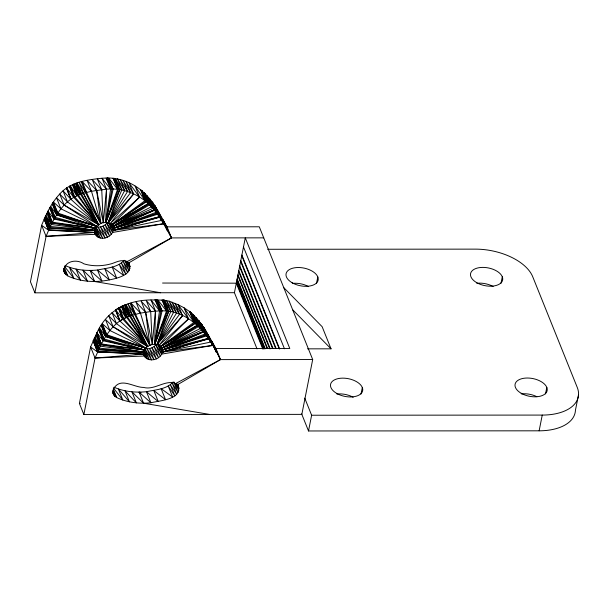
<?xml version="1.0" encoding="UTF-8"?>
<svg xmlns="http://www.w3.org/2000/svg" width="609" height="609" viewBox="0 0 609 609"><rect width="100%" height="100%" fill="white"/><g stroke="black" fill="none" stroke-linecap="round" stroke-linejoin="round"><path stroke-width="0.91" d="M112.254 224.751C117.263 232.95 105.601 241.377 98.209 237.213C90.284 232.41 98.3 221.63 105.73 222.529L106.499 189.3L102.046 178.239C87.087 179.815 70.286 181.992 59.728 194.035C51.392 202.926 46.17 214.124 41.633 225.292L30.45 281.769L34.903 292.83L234.427 292.693L257.036 348.888M83.859 414.523L95.042 358.046L100.287 346.163L95.834 335.102L101.041 344.656L96.823 333.131L101.277 344.192L96.96 332.872L101.414 343.933L144.622 350.053L103.507 340.058L99.061 328.997L104.093 339.053L144.622 350.053L101.041 344.656L104.093 339.053L99.64 327.992L105.608 336.556L144.622 350.053L103.119 340.758L96.96 332.872L90.589 346.978L79.406 403.455L83.859 414.523L301.836 414.371L312.691 359.546L220.45 359.607C210.021 337.652 193.814 314.084 167.437 311.062L162.991 300.001L169.15 301.173L178.087 304.675L182.533 315.736L157.023 344.488L168.754 311.229L168.153 311.13L163.707 300.07L167.437 311.062L154.686 344.222L159.55 310.803L151.009 299.933L164.308 300.168L168.754 311.229L154.686 344.222L155.455 310.993L151.009 299.933C126.878 300.237 106.369 310.887 96.595 333.595L101.041 344.656L143.907 352.093C145.277 342.684 163.357 340.941 162.359 352.078C160.624 360.863 145.368 363.337 143.336 353.471M95.042 358.046L143.815 354.126L97.592 351.956L90.589 346.978L95.042 358.046L144.363 356.021L143.907 352.093L100.287 346.163L94.852 337.142L99.297 348.203L143.907 352.093L97.691 351.736L93.246 340.667L98.506 349.901L143.907 352.093L98.742 349.399L94.06 338.84L98.506 349.901M103.286 222.795L106.499 189.3L97.295 178.802L101.749 189.871L103.286 222.795L96.679 190.571L92.225 179.51L101.749 189.871C118.329 186.666 135.845 192.147 148.193 203.535C158.447 213.112 164.742 225.84 171.487 237.913L263.735 237.853M152.25 344.488L155.455 310.993L146.251 300.496L150.705 311.557L152.25 344.488L145.635 312.265L141.189 301.204L150.705 311.557L160.928 310.796L154.686 344.222L166.523 310.978L162.07 299.917L167.437 311.062L168.153 311.13L164.308 300.168L170.825 311.488L157.023 344.488L179.495 314.381L175.042 303.32L182.533 315.736L159.094 345.273L188.524 318.857L184.07 307.796L178.087 304.675L188.524 318.857L160.753 346.521L197.476 325.541L193.205 314.655L190.396 312.044L195.291 323.486L160.753 346.521L197.149 325.221L193.023 314.48L197.476 325.541L161.903 348.15L161.187 346.483L161.903 348.15L203.208 331.814L198.93 320.958L193.205 314.655L197.659 325.716L161.903 348.15L203.01 331.57L198.755 320.753L203.208 331.814L162.443 350.046L160.38 345.942M112.231 224.79L112.939 226.457L149.555 204.883L144.249 192.962L148.52 203.855L111.797 224.828L139.56 197.171L129.123 182.982L133.577 194.043L108.067 222.795L121.869 189.802L115.345 178.475L119.798 189.536L105.73 222.529L113.122 189.095L107.519 178.041L111.713 189.095L106.141 178.049C123.003 177.303 139.705 186.034 149.974 199.265L154.252 210.12L112.939 226.457L110.138 223.579L105.73 222.529L110.587 189.11L106.141 178.049L102.046 178.239L110.587 189.11M115.345 178.475L119.197 189.445L114.743 178.384L118.481 189.369L105.73 222.529L111.972 189.102L107.519 178.041M34.903 292.83L46.086 236.353C50.623 225.185 55.838 213.987 64.181 205.096C73.582 194.378 88.252 191.31 101.749 189.871M234.427 292.693L245.282 237.868L289.793 348.493L215.997 348.546L204.144 327.87L198.93 320.958L203.383 332.019L162.443 350.046L161.073 346.643M316.52 283.383L317.799 276.905M578.55 394.548L575.436 410.283A48.081 26.537 11.2 0 1 539.132 430.814L308.512 430.966L311.625 415.231L304.751 398.134M361.023 394.015L362.309 387.537M501.009 283.261L502.296 276.783M545.519 393.886L546.798 387.408M539.132 430.814L542.246 415.079A48.081 26.537 11.2 0 0 577.241 387.393L532.73 276.76A48.081 26.537 11.2 0 0 475.484 249.134L267.64 249.279M154.686 344.222L162.085 310.788L157.632 299.727L166.523 310.978L167.437 311.062M119.798 189.536L108.067 222.795L130.532 192.695L126.086 181.627L133.577 194.043L110.138 223.579L139.56 197.171L135.114 186.11L145.018 200.658L111.797 224.828L148.193 203.535L144.067 192.794L148.52 203.855L112.939 226.457L154.054 209.877L149.799 199.059L154.252 210.12L113.487 228.352L111.013 223.427M105.73 222.529L117.567 189.292L113.114 178.231L118.481 189.369L114.028 178.308M100.287 346.163L101.414 343.933M127.54 191.515L120.194 179.488L124.639 190.548L108.067 222.795L127.54 191.515L123.087 180.454L130.532 192.695M176.496 313.209L169.15 301.173L173.603 312.242L157.023 344.488L176.496 313.209L172.05 302.148L179.495 314.381M104.093 339.053C109.437 329.979 116.662 321.453 126.512 317.19L147.713 346.529L113.137 326.789L105.456 319.443L109.909 330.504L145.924 348.158L105.608 336.556L101.155 325.495M124.183 260.279C117.803 267.709 106.446 268.013 97.493 270.023C86.531 271.096 75.166 270.046 65.034 265.524M173.139 381.972C166.759 389.395 155.402 389.707 146.449 391.709C135.495 392.782 124.122 391.732 113.99 387.21M111.774 224.097L113.487 228.352L154.42 210.326L149.974 199.265C156.11 206.421 160.54 214.848 163.486 223.792L112.68 232.425L106.933 223.259C104.169 226.274 99.853 227.781 95.826 226.929L100.279 237.997L95.499 229.304M177.828 384.721C183.682 399.489 159.596 400.547 150.903 402.777C139.294 403.973 127.311 402.541 116.684 397.563C113.441 396.116 112.056 392.067 113.609 388.907C120.3 376.552 133.835 387.56 143.648 387.423C155.143 390.75 167.445 377.542 177.432 384.759L220.45 359.607L212.008 341.482L216.461 352.542L207.989 334.425L212.442 345.486L161.636 354.118L155.889 344.953C153.125 347.967 148.809 349.467 144.79 348.622L149.243 359.683L144.021 350.205M193.982 322.344L160.753 346.521L194.85 323.105L190.571 312.181L195.017 323.25L190.838 312.425L184.07 307.796L193.982 322.344L189.528 311.283L194.85 323.105M150.705 311.557L140.481 313.11L130.471 315.629L125.066 304.926L122.911 305.748L126.512 317.19L122.059 306.129L115.383 309.867L119.828 320.928L147.713 346.529L132.442 314.99L127.989 303.921L134.566 314.373L149.867 345.273L145.635 312.265L136.028 302.049L140.481 313.11L149.867 345.273L126.025 304.561L130.471 315.629L147.713 346.529L116.448 323.607L108.691 315.728L113.137 326.789L145.924 348.158L105.936 336.046L101.482 324.985L105.608 336.556M119.828 320.928L129.519 315.987L147.713 346.529L122.736 319.093L115.581 309.722L119.828 320.928L111.995 312.546L116.448 323.607M149.601 198.816L154.054 209.877L148.337 197.331L152.79 208.392L112.939 226.457L148.703 204.03L144.249 192.962M161.903 348.15L198.511 326.576L194.065 315.515L200.323 328.487L161.903 348.15L201.746 330.086L197.293 319.017L203.01 331.57L198.557 320.501M126.87 261.771L128.476 263.065L171.487 237.913L167.041 226.852L159.033 212.731L167.505 230.849L163.052 219.788L171.487 237.913L126.87 261.771C122.051 259.038 116.692 261.961 112.056 263.568C102.906 266.224 93.002 266.605 83.836 263.811C77.351 259.16 65.924 260.454 64.044 269.262C63.222 274.925 69.692 276.981 73.879 278.366C85.283 282.081 97.6 282.287 109.308 279.904C117.126 278.359 134.14 274.552 128.872 263.027M175.826 383.457L220.45 359.607L215.997 348.546M112.939 226.457L151.367 206.794L146.914 195.733L152.79 208.392M129.519 315.987L125.066 304.926L128.75 316.254L122.911 305.748L127.365 316.817L130.471 315.629M110.655 223.579L113.396 230.385L159.299 216.751L153.034 203.178L157.48 214.246L113.487 228.352L156.033 212.343L151.58 201.274L156.764 213.287L113.487 228.352L159.299 216.751L155.059 205.987L159.634 217.238L113.396 230.385L108.699 222.186M159.619 345.273L162.359 352.078L208.255 338.437L201.99 324.871L206.443 335.932L162.443 350.046L204.989 334.029L200.544 322.968L205.728 334.98L162.443 350.046L208.255 338.437L204.015 327.68L208.598 338.931L162.359 352.078L158.127 344.694M113.487 228.352L157 213.614L152.554 202.546L157.48 214.246M162.443 350.046L205.964 335.3L201.51 324.239L206.443 335.932M113.396 230.385L159.512 217.048L155.188 206.177L161.537 220.428L113.396 230.385L163.486 223.792L157.084 209.367L161.537 220.428M162.359 352.078L208.468 338.741L204.144 327.87L210.493 342.121L162.359 352.078L212.442 345.486L206.04 331.052L210.493 342.121M94.859 232.44L48.629 230.271L41.633 225.292L46.086 236.353L94.859 232.44L48.735 230.042L44.282 218.981L49.55 228.208L94.951 230.4L52.085 222.97L46.878 213.409L51.323 224.47L94.951 230.4L48.735 230.042M46.086 236.353L95.407 234.336L94.738 232.608M162.085 310.788L159.55 310.803L155.097 299.742L156.475 299.735L162.085 310.788L166.523 310.978M167.041 226.852L259.282 226.792L312.691 359.546M307.515 348.843L331.045 348.828L322.146 326.698L283.764 287.638M79.406 403.455L80.259 403.455M311.625 415.231L542.246 415.079M162.557 283.04L236.315 283.185L262.806 349.033M97.691 351.736L143.815 354.126M49.778 227.705L94.951 230.4L50.341 226.51L45.332 216.644L49.778 227.705L45.096 217.147L49.55 228.208M47.631 211.902L52.085 222.97L95.666 228.367L56.645 214.87L50.684 206.306L55.13 217.367L95.666 228.367L52.45 222.239L48.004 211.178L54.155 219.073L95.666 228.367L54.551 218.372L49.71 208.004L54.155 219.073M160.631 292.746L94.608 281.525L90.162 270.457L92.02 270.777M209.587 414.432L143.572 403.211L139.118 392.15L140.976 392.462M56.645 214.87L96.96 226.464L64.181 205.096L56.5 197.75L60.946 208.811L96.96 226.464L56.972 214.36L52.526 203.292L56.645 214.87L52.199 203.802M57.825 213.066L96.96 226.464L57.368 213.767L52.914 202.706L57.825 213.066L53.379 202.005L60.946 208.811M106.788 334.76L145.924 348.158L106.324 335.46L101.878 324.399L106.788 334.76L102.335 323.691L109.909 330.504M67.492 201.922L98.749 224.835L83.479 193.297L79.033 182.236L85.603 192.68L100.911 223.587L96.679 190.571L87.072 180.355L91.525 191.424L100.911 223.587L77.061 182.875L81.515 193.936L98.749 224.835L64.181 205.096L59.728 194.035L67.492 201.922L63.039 190.853L70.872 199.234L98.749 224.835L80.563 194.301L76.11 183.24L81.515 193.936M90.162 270.457L101.939 281.084L97.493 270.023L109.308 279.904L104.855 268.843L116.593 277.993L112.147 266.932L123.703 275.39L119.25 264.321L125.888 274.187L121.442 263.118L127.73 272.588L123.277 261.527L129.085 270.716L124.974 260.507M139.118 392.15L150.903 402.777L146.449 391.709L158.264 401.59L153.811 390.529L165.557 399.687L161.103 388.626L172.659 397.076L168.206 386.015L174.852 395.873L170.398 384.812L176.686 394.282L172.233 383.221L178.041 392.409L173.938 382.193M94.608 281.525L82.969 270.145L87.422 281.213L76.026 269.087L80.472 280.155L69.426 267.298L73.879 278.366L64.387 266.24M143.572 403.211L131.925 391.838L136.378 402.899L124.982 390.78L129.435 401.841L118.382 388.991L122.835 400.052L113.35 387.925M292.663 309.76L331.045 348.828M91.525 191.424L82.093 181.391L86.547 192.452L100.911 223.587M140.481 313.11L131.049 303.076L135.502 314.145L149.867 345.273M117.567 189.292L108.668 178.034L113.122 189.095M66.419 188.173L70.872 199.234L66.625 188.029L73.78 197.4L98.749 224.835L78.401 195.124L73.955 184.063L79.794 194.56L76.11 183.24M77.549 195.504L98.749 224.835L74.74 196.897L70.294 185.829L76.848 195.809L73.095 184.436L77.549 195.504L73.955 184.063M127.365 316.817L147.713 346.529L123.703 318.583L119.25 307.522L125.804 317.502L122.059 306.129M128.476 263.065L129.557 264.732L128.834 263.065M177.432 384.759L178.513 386.418L177.79 384.759M124.639 190.548L117.415 178.734L121.869 189.802M173.603 312.242L166.379 300.427L170.825 311.488M51.323 224.47L45.888 215.449L50.341 226.51M95.826 226.929L102.617 238.264L98.163 227.195L105.052 237.99L100.607 226.929L107.435 237.206L102.982 226.145L109.597 235.949L105.144 224.888L111.386 234.32L106.933 223.259M144.79 348.622L151.572 359.949L147.127 348.888L154.016 359.683L149.563 348.622L156.391 358.891L151.945 347.83L158.553 357.643L154.1 346.582L160.342 356.014L155.889 344.953M125.583 261.299L129.869 268.691L126.794 261.033M174.067 382.17L178.833 390.384L176.092 383.571M127.936 262.548L130.029 266.651L128.324 262.395M176.473 383.419L178.993 388.336L177.28 384.081M64.006 268.531L67.728 275.869L64.303 267.359M99.297 348.203L94.288 338.338L98.742 349.399M112.962 390.224L116.684 397.563L113.259 389.052M155.097 299.742L160.669 310.788L156.475 299.735L160.928 310.796M55.13 217.367L50.098 207.311L54.551 218.372M86.547 192.452L81.157 181.619L85.603 192.68M94.54 229.821L98.209 237.213L95.133 229.555M135.502 314.145L130.113 303.305L134.566 314.373M143.503 351.515L147.172 358.899L144.089 351.241M141.882 190.739L146.327 201.8L111.797 224.828L145.894 201.419L141.608 190.495L146.061 201.556L141.882 190.739L148.193 203.535L143.739 192.467M151.367 206.794L145.102 193.822L149.555 204.883M103.507 340.058L98.666 329.697L103.119 340.758M149.974 199.265L156.033 212.343M198.93 320.958L204.989 334.029M201.746 330.086L195.87 317.418L200.323 328.487M63.701 269.65L65.978 274.705L63.58 268.744M113.038 392.181L114.934 396.39L112.886 391.29M193.205 314.655L198.511 326.576M94.684 231.732L96.549 235.965L94.837 231.709M143.267 352.573L145.505 357.65L143.45 352.542M243.486 246.942L284.464 348.79M241.887 255.034L279.683 348.98M241.758 255.704L279.196 348.767M240.783 260.622L276.105 348.417M240.624 261.398L275.595 348.325M301.638 413.869L308.512 430.966M239.756 265.806L272.961 348.34M239.588 266.651L272.436 348.302M238.797 270.655L270.229 348.797M238.621 271.507L269.711 348.774M237.974 274.796L267.648 348.554M237.814 275.603L267.13 348.477M237.152 278.93L265.06 348.295M237.015 279.645L264.923 349.003M236.718 281.145L263.918 348.751M236.513 282.157L263.362 348.888M154.846 205.682L159.299 216.751M203.802 327.376L208.255 338.437M152.311 202.226L156.764 213.287L152.554 202.546M201.274 323.919L205.728 334.98L201.51 324.239M192.703 314.16L197.149 325.221L190.838 312.425L195.291 323.486M141.44 190.351L145.894 201.419L140.572 189.597L145.018 200.658M107.26 178.034L111.713 189.095M156.224 299.727L160.669 310.788M108.569 222.216L112.68 232.425M157.876 344.755L161.636 354.118M75.341 183.499L79.794 194.56M124.297 305.193L128.75 316.254M94.722 232.63L95.407 234.336M72.395 184.748L76.848 195.809M121.358 306.441L125.804 317.502M69.327 186.339L73.78 197.4L69.708 186.126L74.153 197.187L70.294 185.829M118.291 308.025L122.736 319.093L118.664 307.811L123.117 318.88L119.25 307.522M66.625 188.029L71.07 199.097M115.581 309.722L120.034 320.783M44.183 219.202L48.629 230.271L44.282 218.981M93.139 340.895L97.592 351.956L93.246 340.667M63.701 270.586L64.729 273.137L63.709 270.556M143.366 353.433L144.363 356.021M48.004 211.178L52.085 222.97M101.878 324.399L105.936 336.046M52.914 202.706L56.972 214.36M336.853 394.046A16.344 9.021 11.2 0 1 353.182 397.274M521.35 393.916A16.344 9.021 11.2 0 1 536.849 396.71M292.35 283.413A16.344 9.021 11.2 0 1 308.672 286.649M476.839 283.292A16.344 9.021 11.2 0 1 493.168 286.527M113.693 394.83L113.008 393.125L113.693 394.83M292.175 282.766A16.344 9.021 11.2 0 0 318.088 280.368A16.344 9.021 11.2 0 0 296.081 267.617A16.344 9.021 11.2 0 0 292.175 282.766M521.182 393.269A16.344 9.021 11.2 0 0 547.095 390.871A16.344 9.021 11.2 0 0 525.087 378.12A16.344 9.021 11.2 0 0 521.182 393.269M336.686 393.399A16.344 9.021 11.2 0 0 362.599 391.001A16.344 9.021 11.2 0 0 340.591 378.242A16.344 9.021 11.2 0 0 336.686 393.399M476.672 282.645A16.344 9.021 11.2 0 0 502.585 280.247A16.344 9.021 11.2 0 0 480.577 267.496A16.344 9.021 11.2 0 0 476.672 282.645"/></g></svg>
